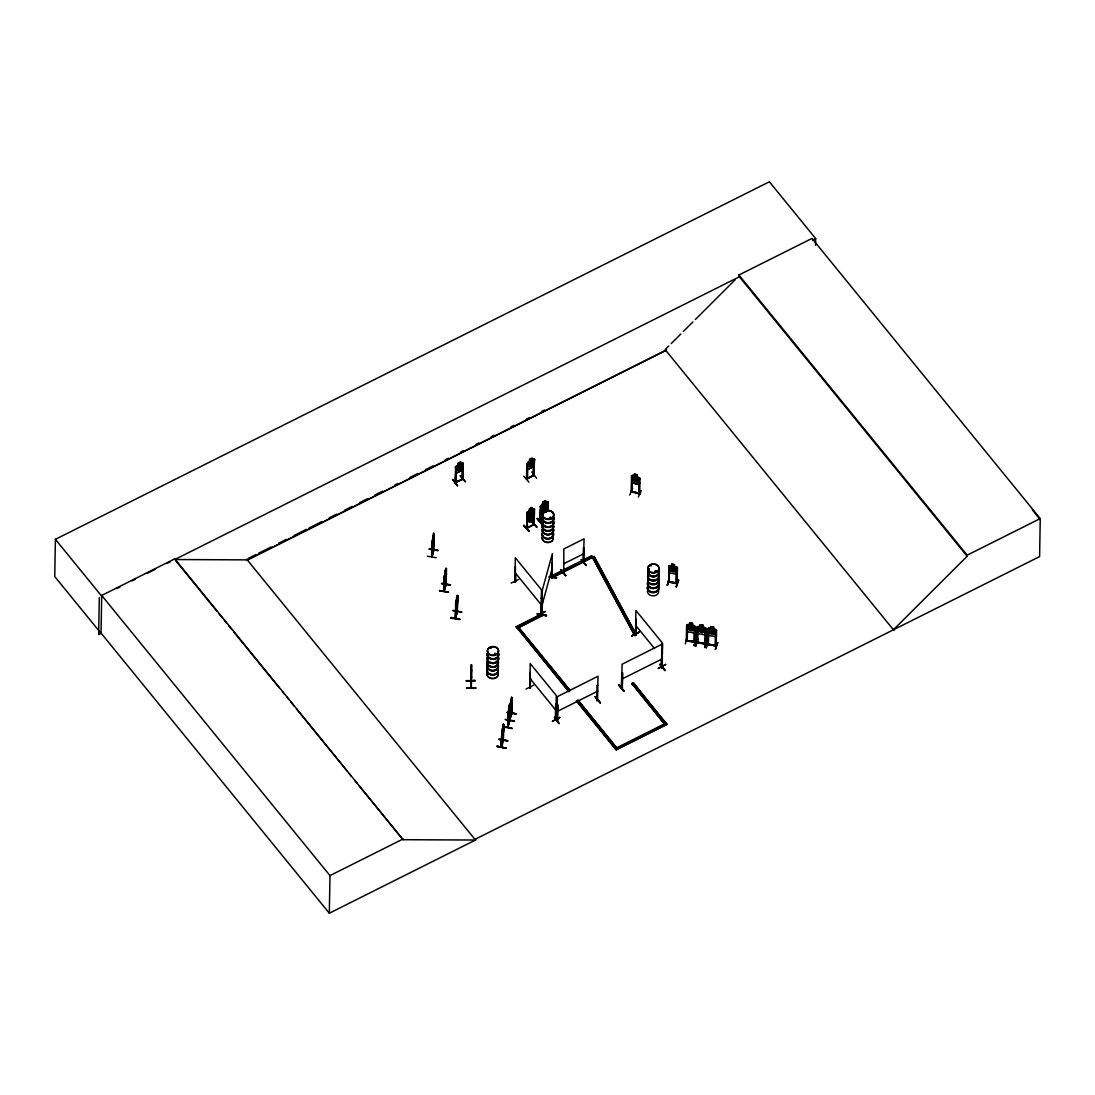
<?xml version="1.0" encoding="UTF-8"?>
<svg xmlns="http://www.w3.org/2000/svg" width="1095" height="1095" viewBox="0 0 1095 1095"><rect width="100%" height="100%" fill="white"/><g stroke="black" fill="none" stroke-linecap="round" stroke-linejoin="round"><path stroke-width="1.5" d="M475.6 688.358L466.538 688.112L475.586 687.742M501.866 746.147L501.77 747.228M501.62 732.336L502.085 731.761L501.332 747.31L503.07 739.933M551.702 578.092L552.359 553.605L542.176 590.684L542.093 614.747L542.49 599.157M542.107 614.199L541.751 614.624M552.291 577.092L552.154 578.174M471.48 676.751L471.329 677.942L471.22 669.839M431.622 556.78L433.907 549.663L431.991 556.985L432.265 540.82L433.921 534.182M432.196 556.274L433.333 550.374M433.319 550.662L434.126 534.018C434.907 535.633 433.127 548.869 432.183 545.707M455.246 618.388L457.505 611.188L455.219 618.456L455.985 602.921L455.506 603.496M455.191 617.895L455.438 617.142M507.82 726.218L507.724 727.395L508.176 711.805L508.313 712.489M511.871 702.114L510.941 706.85L511.036 701.347L510.503 702.935L509.421 721.222L510.037 719.771M509.654 720.25L511.68 713.83M509.764 719.169L509.846 720.674M511.94 697.679L511.94 713.611L511.324 714.145L511.543 712.872L508.053 727.381L507.888 726.71M815.542 245.348L815.665 238.573L769.374 181.77L55.393 539.342L54.75 576.572L101.041 633.375L101.698 595.447L174.776 558.847L403.042 839.701L475.49 840.029L474.956 839.372L1039.593 556.588L1040.25 518.578L811.97 238.423L738.892 275.023L738.865 276.104L967.145 556.26L893.424 629.789M99.303 597.665L98.659 634.594L101.233 633.307M174.776 558.847L174.762 559.545L739.412 276.761M475.052 839.317L475.586 839.974L329.321 913.23L329.978 875.603L101.698 595.447M427.337 556.192L436.207 557.752M429.267 549.238L438.219 550.415L429.363 548.841M431.909 541.97L432.388 541.395L431.581 556.78M432.019 556.862L432.552 539.506M433.25 538.918L432.936 541.97C435.399 515.704 430.376 556.849 433.825 538.699M433.127 536.03L432.881 537.932M439.642 590.356L439.533 591.054M444.132 590.26L443.913 591.409L446.13 583.977M443.927 591.341L444.365 575.819L443.94 590.807L445.61 584.853M444.543 575.299L444.214 591.464L446.103 584.593L445.61 585.236M445.254 572.425L445.405 570.509M445.09 573.164L444.816 578.174L445.829 568.305L445.829 573.575M445.624 585.168L445.774 576.887M445.911 585.291L446.171 569.756L445.104 573.178M448.485 591.957L439.533 590.971M450.415 584.935L441.559 583.402L450.497 584.881M452.646 479.459L457.546 485.797L452.618 479.473M450.948 617.443L459.791 619.003M456.026 467.401L456.026 482.457L456.026 467.401L455 482.676L462.788 479.076L462.98 463.117L460.502 463.76L460.612 461.83L460.557 463.828L461.789 463.815L461.734 467.236L460.461 469.331L458.121 470.494L456.902 469.645L458.257 463.158L460.666 461.898M458.162 464.923L455.575 466.812L455.383 482.868M462.158 462.925L463.117 463.117L462.145 470.289L456.232 473.163L455.712 466.867M455.671 602.866L455.534 618.511L457.505 611.188M458.175 463.144L458.08 464.91M455.547 618.442L455.862 602.346L456.232 601.045L456.136 605.22L457.272 597.117L455.835 602.401M457.108 597.186L457.683 596.748L457.231 612.338L457.135 595.351L456.492 604.96L457.423 600.224M456.574 599.471L456.505 597.624M457.245 612.269L457.724 595.543C458.613 597.172 456.533 610.312 455.876 607.246L455.917 608.423M460.242 475.955L465.58 481.759M462.624 478.323L461.939 479.5L462.104 464.348M461.734 611.982L452.96 610.367M465.211 481.663L460.256 475.654M466.319 680.994L475.367 680.556L466.319 680.652M470.946 666.116L470.905 688.057L471.493 664.774L471.315 687.359M475.586 687.687L475.6 688.399M497.062 746.27C524.231 752.005 478.679 742.396 505.904 748.104M503.508 739.864L501.661 747.296L501.921 731.241L502.578 728.284L502.578 733.801L503.508 729.065M501.661 747.296C498.677 749.226 504.809 717.649 502.797 727.012M501.907 746.749L501.866 746.051M502.687 726.491L503.317 724.206L502.66 728.312L502.81 726.396M502.673 728.914L502.605 732.336L503.194 730.201M503.495 740.398L502.988 741.123L503.221 724.192M502.988 741.123L503.426 725.52M501.934 736.168C502.66 738.961 504.603 726.313 503.905 724.397L503.317 741.096M514.239 720.921L505.37 719.388M507.313 712.64L516.265 713.817L507.409 712.256M508.367 711.285L508.039 727.45L508.463 711.298M509.093 709.012L509.038 712.434L509.777 706.001L508.929 709.149M509.449 721.153L509.736 704.304L508.573 709.984M511.16 583.101L518.66 579.447M509.23 706.494L510.325 704.496L508.669 709.998L508.641 714.159L509.695 710.368M509.586 706.248L509.64 704.277L509.011 706.562M510.243 719.798L510.284 704.29M511.023 701.963L510.968 705.385L511.68 697.255M511.023 701.361L510.982 699.5M511.173 699.445L512.049 697.611L510.599 702.949M511.584 697.228L510.571 707.11L511.31 702.388M511.639 708.506L511.31 714.008M511.735 714.132L511.926 698.692L511.255 702.607M541.094 613.255L541.45 589.781L515.28 557.67L515.074 581.418M503.454 726.382L512.282 728.271M515.28 572.972L515.362 582.225L515.718 573.506M515.389 566.594L515.362 582.225L515.17 581.486M568.935 691.821L516.238 626.668L541.601 613.966L542.545 615.609L518.674 627.558L565.02 684.471M517.182 628.311L542.545 615.144M518.66 627.572L570.427 690.616M533.635 475.23C537.166 474.299 524.272 480.171 527.379 478.898L527.667 463.897L526.818 464.034L526.476 478.967L534.25 474.888M533.607 475.203L534.593 459.407L533.676 459.147L527.106 463.171L526.859 479.158M527.106 468.03L527.941 462.158M527.366 478.857L527.42 468.646M527.338 528.269L527.448 513.062L526.599 528.557L527.188 527.407M527.078 512.474L526.982 520.96L529.501 520.207M527.065 520.891L527.886 513.706L533.717 510.735L534.36 512.214M528.912 482.101L523.725 476.215M529.583 459.366L528.379 465.936L529.597 466.785L531.924 465.621L533.197 463.527L533.265 460.105L532.019 460.119L532.088 458.121L529.638 459.435M525.97 689.097L533.566 685.237M523.602 525.641L529.036 531.13M530.555 512.268L531.896 509.969L532.991 517.675L531.746 518.934L531.855 520.85L529.391 522.151L529.446 520.152L528.228 520.18L528.296 516.758L529.542 514.65L529.597 511.228L532.745 509.449L531.143 512.378L532.909 513.678L531.239 516.662L532.772 517.853L530.746 517.333L528.625 520.111L530.226 517.182L528.625 515.868L530.637 513.035L532.759 513.623L530.719 516.539L528.474 515.937L530.131 512.898L528.625 511.611L530.76 512.173M531.773 471.931L536.618 478.269M531.965 460.051L532.006 458.216M531.486 521.548L536.961 527.27L531.54 521.234M529.391 522.151L531.8 520.782L531.746 518.934L534.292 517.004L534.387 508.6L526.996 512.487L529.556 510.557L529.583 508.723L531.965 507.409L531.91 509.421L533.128 509.38L533.073 512.802L531.814 514.91L529.515 516.115L529.46 519.536L531.759 518.332L531.814 514.91L529.528 516.115L528.31 515.307L529.569 508.778M533.744 460.858L534.442 460.502L533.58 460.639L533.416 475.791L533.498 465.608M530.131 687.947L530.254 672.385L530.226 688.016L530.61 677.709M526.791 528.502L534.114 524.081L533.484 525.039L533.936 523.875M534.264 460.297L534.182 475.408M533.457 525.011L533.429 509.914M534.538 459.353L533.621 466.579L527.708 469.454L533.621 466.579M536.605 527.174L531.486 521.234M537.508 518.4L542.572 524.656L537.467 518.428M537.467 613.652C564.91 619.305 518.92 610.148 546.309 615.226M540.971 520.809L539.944 521.535L540.971 506.287L540.177 521.809L540.533 505.712L540.506 514.185L546.022 512.118M540.314 521.726L540.848 520.919M540.957 521.412L540.875 511.255M541.026 602.948L540.998 613.789M543.093 502.003L545.556 500.702L543.038 501.934L543.065 503.837L540.588 505.78L547.117 501.702L545.378 502.578L545.419 500.743M543.175 502.016L541.902 505.11L541.833 508.532L543.038 509.353C544.297 513.076 540.273 515.211 543.75 510.407L541.998 509.161L543.654 506.123L542.121 504.932L544.092 505.507M542.545 615.609L541.601 613.966M542.176 599.102L542.121 614.624M545.502 500.648L545.433 502.646L546.651 502.605L546.597 506.027L545.337 508.135L545.283 511.557L542.983 512.761L544.27 510.557L545.912 511.392M546.446 510.927A5.626 4.421 1 0 1 553.659 516.115A5.626 4.421 1 0 1 544.393 518.4A5.626 4.421 1 0 1 546.446 510.927L546.569 507.478L545.365 506.67C543.859 503.002 548.349 500.785 544.667 505.603C546.87 508.491 546.337 505.329 544.762 509.887L546.241 510.995M545.009 611.489C532.279 619.264 537.289 615.075 545.05 611.804M546.994 511.625C546.254 510.379 547.911 501.058 547.13 503.344M547.5 511.064L547.637 502.783M547.664 511.269L547.911 501.825L547.062 501.633L547.965 501.893L547.035 511.297L547.746 510.256M551.593 577.955L550.648 576.312L591.615 555.795L634.785 635.579L636.414 635.045L594.188 556.438L551.593 577.955L594.188 556.438M551.757 578.256L552.208 562.652L552.126 578.215M559.901 717.553L552.291 721.441L559.874 717.28M559.312 723.48L554.357 717.17L558.902 723.658M555.699 704.085L555.37 719.018L556.233 719.415L556.411 704.496L555.699 704.085L556.411 704.496M555.973 703.948L555.863 719.032L555.849 718.334M555.767 719.497L556.315 695.571L530.144 663.461L530.172 687.947M596.83 700.061C599.116 698.856 595.844 701.43 597.555 700.321L597.993 676.272L557.423 696.598L556.917 720.578L557.656 720.291L557.766 705.084L556.753 720.373L557.779 719.607M557.136 720.565L557.642 719.716M557.109 720.537L557.766 705.084M563.788 572.781L563.815 548.965L584.1 538.808L583.32 562.406M565.718 575.559L560.804 569.523L565.745 575.532M581.171 559.627L586.318 565.526L581.377 559.518M583.69 562.748L583.43 547.828M583.772 547.651L583.348 562.926M634.785 635.579L591.615 555.795M595.488 696.844L600.471 702.853L595.16 696.762M596.652 699.856L596.871 700.622L597.364 699.951M596.98 685.456L597.843 685.319L596.98 685.456L596.871 700.622M666.034 723.33L615.294 748.734L664.542 724.069L631.842 683.458L633.334 682.719L666.978 724.493L616.252 749.897L576.49 700.622M619.003 684.799L623.986 691.082L618.935 685.1M621.768 673.042L621.426 687.975L622.22 687.537L622.453 672.7M661.667 653.072L662.516 652.935L661.667 653.072L661.708 668.196L662.68 643.874L622.097 664.2L621.604 688.194L622.371 687.263M622.33 687.906L622.617 672.905M629.721 494.967L632.677 488.26M631.911 491.436L631.158 491.778L631.569 475.764L632.472 475.353L639.986 478.091L639.713 494.105L631.309 491.819M631.254 491.491L631.897 491.477M631.664 475.805L632.28 482.813L638.878 484.647L639.877 483.087M632.267 477.078L632.02 492.025L632.376 476.845L631.5 476.859L632.376 476.845M634.511 474.135L634.443 476.051L633.033 476.27L632.978 479.692L634.347 481.54L636.975 482.265L638.399 481.198L638.467 477.776L637.071 476.777L637.126 474.86L634.416 474.053L634.388 475.887M644.928 697.433L633.334 682.719M637.194 476.667L637.222 474.833L634.484 474.217M636.304 634.867L636.031 619.4L636.017 635.032L635.908 634.32M635.524 634.511L635.935 610.49L662.092 642.601L661.928 652.524M635.825 634.949L636.031 619.4M638.344 497.062L641.314 490.601M639.206 478.734L638.905 493.954L639.11 478.967L639.986 478.953L639.11 478.967M639.617 494.078L639.754 493.243L638.768 493.448M639.822 493.325L631.226 491.272M660.162 664.446L665.144 670.468L659.833 664.378M661.353 659.08L661.147 665.979L662.023 666.431L661.75 650.977M662.215 667.348L661.462 667.895M661.708 668.196L661.339 667.457M661.832 658.027L661.64 666.595M664.542 724.069L631.842 683.458M665.65 664.309C657.589 669.812 653.701 669.976 665.692 664.583M669.291 578.461L667.334 585.113M669.524 567.087L668.662 567.183L669.524 567.087L669.086 582.28L668.73 566.088L671.618 566.019M671.659 564.185L674.575 564.623L674.424 566.567L675.875 567.443L675.807 570.865L674.328 572.069L671.618 571.59L670.195 569.865L670.263 566.443L671.714 566.088L671.673 564.103L674.465 564.746M678.626 580.09L676.245 586.674M676.532 568.579L677.394 568.469L676.532 568.579L676.272 583.471L677.093 583.662L677.435 567.607L674.547 566.457M676.286 586.687L678.216 579.761M676.587 568.332L676.19 583.498L677.162 583.087M685.306 643.833L687.236 637.194M694.394 641.355L686.25 640.794L686.674 624.807L689.686 624.739M687.4 626.053L686.661 625.669L687.468 625.806L687.167 640.999M687.468 625.806L687.236 640.958L686.442 640M692.423 623.383L692.368 625.3L693.806 626.162L693.751 629.584L692.273 630.788L689.563 630.309L688.139 628.598L688.194 625.177L689.658 624.821C687.674 620.591 696.557 624.999 689.59 622.904M692.519 623.342L692.492 625.177L695.352 626.408L695.092 642.354L686.414 640.862M694.463 627.298L694.285 642.245L694.531 627.052L695.325 627.202L694.531 627.052M696.091 638.44L694.23 645.407M697.351 638.946L695.872 645.694M700.252 626.614L697.214 626.751L696.981 642.765L697.337 626.71M696.995 642.176L697.802 642.833L697.091 641.862M697.802 642.833L698.035 627.681L697.173 627.777L698.035 627.681M700.157 626.532L700.184 624.697L703.086 625.204L702.935 627.161L704.386 628.037L704.318 631.445L702.839 632.664L700.129 632.185L698.706 630.46L698.761 627.038L700.225 626.682L700.28 624.78L703.086 625.204M697.802 642.437L705.604 643.709L704.879 643.258L704.701 644.079L705.098 628.927L705.905 629.064L705.098 628.927M704.797 647.282L706.713 640.329M704.851 644.106L704.961 643.217L697.871 642.204M703.058 627.038L705.933 628.284L705.604 644.257M705.946 628.201L705.673 644.216L696.995 642.724M706.015 647.761L708.355 640.616M707.575 644.052L707.808 628.544L710.819 628.475M708.533 629.789L707.808 629.406L708.602 629.543L708.164 644.736L708.438 644.065L715.432 645.434M708.369 644.695L708.602 629.543M713.666 627.079L713.516 629.036L714.953 629.899L714.884 633.321L713.42 634.525L710.71 634.046L709.273 632.321L709.341 628.9L710.806 628.557L710.751 626.559L713.639 627.148M717.704 642.546L715.432 649.417M715.61 631.035L715.418 646.023L715.678 630.788L716.472 630.925L715.678 630.788M715.377 645.42L716.308 645.845L708.438 644.449M716.116 646.091L716.527 630.063L713.529 628.954M967.145 556.26L967.172 555.179L738.892 275.023M471.329 677.942L471.37 676.765M471.302 671.796L471.548 669.291M434.14 538.959L433.894 541.573M446.171 576.038C447.225 567.73 444.857 585.278 444.543 580.282M509.887 711.996L508.422 717.362L510.243 709.423M433.278 550.593L433.456 536.399L432.621 539.452L433.415 540.451L433.62 539.767M497.048 746.544L505.917 748.09M537.358 614.336L546.227 615.801M537.44 613.98L546.295 615.541M490.012 647.939L490.724 648.418M490.396 648.089L490.081 647.816M495.323 654.44L494.461 654.235M495.761 654.605L495.652 653.523L494.639 653.551M496.144 654.18L495.268 653.482M546.118 511.995L545.173 511.871L546.063 512.2M549.854 517.661L550.06 517.483M651.21 565.828L651.21 565.225M654.906 571.467L655.193 571.946M656.507 571.672L656.138 570.947M656.63 571.59C654.043 569.989 656.808 572.972 656.179 571.741M450.839 618.086L459.695 619.619M459.777 619.277L450.921 617.772M505.384 719.607L514.226 721.222M512.2 728.586L503.358 726.957M445.939 570.262L446.062 569.646M433.25 539.096L433.894 535.277M446.103 573.178L445.186 577.914L445.282 572.411M509.928 709.163L509.011 713.899L509.107 708.397M540.191 521.261L540.793 520.604M471.302 687.975L471.397 664.774M621.508 687.4L622.275 687.017M444.734 573.972L444.625 575.368L446.5 568.51L446.13 584.525M455.096 482.087L462.117 479.446M462.706 479.145L455.356 482.84M439.615 590.725L448.457 592.285M470.891 686.798L471.028 681.336M471.247 687.961L471.055 680.542M433.127 536.646L433.497 535.277M445.925 568.319L445.295 570.604M445.405 571.125L445.774 569.756M456.711 598.171L457.108 596.186M456.054 601.045L457.82 595.557M457.162 597.938L456.519 603.496L457.108 601.36M501.989 732.979L503.892 726.136M502.003 737.263L503.809 729.325M512.173 702.374L510.366 710.313L511.817 704.947M507.751 727.326L509.627 720.524M541.915 605.576L552.099 568.497M516.251 713.817L507.327 712.516M668.73 566.088L669.661 565.595M668.621 571.07L669.483 573.055L676.327 574.177L677.34 572.617M669.483 573.055L668.744 571.001M667.32 585.332L669.278 578.16L667.389 585.414M669.305 581.691L668.415 581.253L669.278 581.431M677.435 567.607L676.423 566.786M676.176 583.06L677.23 582.841M676.231 586.988L678.64 580.117M687.427 631.774L686.579 629.721L687.427 631.774L694.244 632.978L695.298 631.254M694.12 641.793L695.161 642.108L686.319 640.548M697.132 631.664L697.994 633.649L704.81 634.854L705.837 633.197M694.175 645.708L696.105 638.453L694.257 645.667M695.831 645.927L697.816 638.755M695.9 646.009L697.31 638.974M707.794 628.612L708.793 628.119M707.698 633.526L708.574 635.511L715.405 636.633L716.431 634.99L715.405 636.633M706.686 640.315L704.742 647.569L706.781 640.602M706.467 647.87L707.89 640.835M707.507 644.024L708.451 643.915L707.493 643.709M715.309 649.444L717.718 642.573M508.915 709.149L508.354 711.326M540.533 509.202L541.409 506.93L547.185 503.892L547.883 505.438M540.588 509.271L541.464 506.999L547.24 503.96M547.883 506.821L547.007 509.079L541.176 512.049L540.506 510.694M530.514 687.838L529.679 686.811M530.445 687.783L529.747 686.948M661.489 665.801L661.503 665.267M459.298 466.429L461.392 463.883L459.777 466.785L461.419 468.044L459.27 467.414L457.08 470.289L458.75 467.278L457.217 465.977L459.38 466.566M462.898 468.003L462.035 470.193L456.3 473.067L455.629 471.74M631.528 475.832L632.513 475.422M632.28 482.813L638.878 484.647M523.916 525.477L528.995 531.376M537.44 518.701L542.477 524.669M490.218 648.144L490.888 648.103M549.594 517.798L550.21 518.332M550.936 518.537L550.429 517.415M655.248 571.357L656.22 571.918M452.563 479.747L457.491 485.742M433.524 549.512L433.702 550.183M433.688 550.73L434.085 535.222L433.511 535.66M431.827 555.699L431.635 556.397M509.791 721.181L509.681 706.275M690.822 627.202L693.463 625.984L691.588 627.777L693.477 630.282L691 628.065L688.454 629.392L690.384 627.544L688.604 625.135L691.013 627.243M701.416 629.023L704.03 627.859L702.155 629.639L704.044 632.143L701.566 629.926L699.021 631.267L700.964 629.406L699.185 626.997L701.539 629.105M711.996 630.898L709.752 628.872L711.531 631.281L709.56 633.061L712.133 631.788L714.611 634.019L712.722 631.5L714.611 629.721L712.202 630.966M704.742 634.771L705.769 633.102M635.565 478.542L638.139 477.571L636.332 479.186L638.18 481.814L635.757 479.418L633.293 480.527L635.168 478.843L633.444 476.27L635.757 478.597M541.3 613.57L540.533 612.584M529.679 687.345L530.473 687.167M662.023 665.897L661.188 665.555M462.2 462.856L455.575 466.812M551.182 518.195L549.676 518.086M494.899 653.551L494.557 654.386M495.46 654.44L495.542 653.66M496.021 654.262L494.611 654.304M651.265 565.212L650.608 565.786M560.75 569.811L565.732 575.833M668.771 346.02L665.144 349.633L893.958 630.446M671.18 343.611L680.857 333.961M683.266 331.552L692.943 321.916M695.352 319.507L735.238 279.718M696.885 642.409L705.727 643.983M716.212 645.831L707.657 644.243M523.944 525.203L528.995 531.171M537.097 518.893L542.162 524.833M623.575 691.26L618.648 685.251M623.89 691.096L619.017 684.786M526.558 528.242L533.936 524.409M534.1 524.683L534.442 508.669L531.937 509.243M596.734 700.321L597.569 699.773M461.912 478.638L461.939 479.5M527.366 478.323L526.654 478.638M526.531 528.214L527.065 527.393M655.125 570.974L656.179 570.823M695.106 641.807L687.222 640.643M533.648 510.831L527.886 513.706M527.831 521.152L533.566 518.14M529.638 508.792L531.937 507.587M527.612 513.268L526.763 513.418M541.149 506.492L540.287 506.643M527.694 518.893L533.484 515.854L534.36 513.596L533.429 515.786L527.694 518.893L526.969 517.47M541.231 511.954L546.898 508.983M515.321 581.623L515.266 580.966M541.546 598.705L540.834 598.294M540.533 612.735L540.903 613.173M639.124 632.034L631.528 635.894L639.11 632.048M631.76 636.127L639.343 632.28M636.017 634.648L635.921 633.772M557.944 705.303L557.081 705.44M557.766 719.771L556.931 720.031M116.905 588.521L119.957 586.988M132.139 580.897L135.178 579.364M147.36 573.274L154.97 569.455M167.152 563.35L170.204 561.831M812.613 240.106L815.665 238.573M248.195 558.45L255.833 554.617M258.885 553.098L271.108 546.98M278.746 543.147L286.384 539.329M294.021 535.496L306.23 529.378M309.283 527.858L321.506 521.726M329.143 517.908L336.781 514.089M344.419 510.256L352.056 506.437M359.694 502.605L367.331 498.786M374.955 494.967L382.593 491.135M394.816 485.017L397.868 483.484M410.091 477.365L417.729 473.546M425.366 469.728L433.004 465.895M445.213 459.777L448.266 458.244M460.489 452.125L463.541 450.606M475.764 444.474L478.816 442.955M491.039 436.837L494.091 435.304M510.886 426.886L513.938 425.353M526.161 419.234L529.213 417.715M541.436 411.597L544.489 410.064M665.678 350.29L247.21 559.874L176.459 559.545M247.538 560.01L666.636 350.126M456.204 467.606L455.342 467.743M462.282 464.567L462.966 464.212L462.61 478.871M527.667 463.897L526.818 464.034M534.1 474.614L533.416 475.394M526.846 478.583L533.251 475.189M563.555 563.87L583.84 553.7M550.634 576.778L561.256 571.467M564.295 569.934L576.435 563.857M584.018 560.065L591.615 556.26M516.224 627.134L541.587 614.432M557.163 711.49L597.733 691.164M621.837 679.092L662.42 658.779M631.842 683.923L633.321 683.184M967.172 555.179L1040.25 518.578M329.978 875.603L403.056 839.003M616.266 749.432L666.992 724.028M631.979 491.45L639.713 493.558M533.717 524.437L533.457 524.464M495.583 654.194L494.885 654.194M634.799 635.114L636.414 634.58M664.802 670.592L659.779 664.378M600.115 702.99L595.105 696.762M550.415 517.251L551.196 517.579M526.654 528.036L533.347 525.011M621.659 687.66L622.453 687.373M542.983 513.377L541.765 513.404L543.134 504.453L545.433 503.248L544.283 505.397M466.319 680.857L475.381 680.57M466.538 688.112L475.586 688.057M668.566 581.815L677.203 583.348M695.024 642.395L694.996 641.492M549.17 576.682L556.657 577.873M549.115 576.983L556.575 578.133M498.923 739.495L507.806 741M669.688 565.732L676.368 566.909M669.36 581.609L677.134 582.827L676.956 583.662L668.32 582.102L669.1 581.705M429.281 549.101L438.151 550.662M710.833 626.723L713.543 627.202M687.633 624.465L694.298 625.642M698.199 626.326L704.879 627.503M708.766 628.188L715.446 629.379M441.559 583.58L450.428 585.141M716.144 646.064L707.562 644.585M452.878 610.627L461.734 612.187M510.297 709.218L510.462 710.327M508.258 716.239L508.518 717.376M526.996 520.837L527.817 521.015M533.717 459.202L534.511 459.476M527.051 467.962L527.817 469.426L527.024 468.085M635.675 625.382L654.509 648.5M550.648 576.312L551.606 577.489M647.035 700.02L666.978 724.493M515.02 572.562L541.19 604.686M577.968 699.883L616.786 747.995L579.036 701.676M567.183 687.112L569.332 689.768M516.238 626.668L568.948 691.356M576.476 701.087L616.252 749.897M529.884 678.366L556.055 710.477M246.676 559.216L475.49 840.029M175.843 560.859L216.769 611.078M218.918 613.72L222.148 617.689M224.297 620.331L226.46 622.973M228.609 625.615L231.839 629.584M233.988 632.226L279.211 687.728M282.442 691.698L284.604 694.339M286.753 696.981L288.902 699.623M291.065 702.265L294.295 706.234M296.444 708.876L347.06 770.976M349.209 773.631L351.358 776.273M354.588 780.229L356.751 782.87M358.9 785.512L403.042 839.701M55.393 539.342L101.684 596.145M101.041 633.074L329.321 913.23M1032.366 509.873L1040.236 519.66M594.188 556.903L633.978 630.542M547.185 503.892L547.965 505.384M515.553 581.938L514.855 581.103M471.302 664.911L471.37 666.745M501.866 736.059L502.126 737.291M444.461 580.172L444.597 581.377M471.397 670.77L471.452 677.942M471.37 669.606L471.37 672.234M553.386 521.713A5.639 4.435 1 0 1 548.308 527.462A5.639 4.435 1 0 1 542.518 522.055M553.481 521.453A5.721 4.503 1 0 1 548.308 527.297A5.721 4.503 1 0 1 542.436 521.809M553.317 525.162A5.626 4.421 1 0 1 548.239 530.897A5.626 4.421 1 0 1 542.463 525.504M553.317 524.929A5.626 4.421 1 0 1 548.239 530.678A5.626 4.421 1 0 1 542.477 525.285M553.55 517.346A5.721 4.503 1 0 1 548.376 523.191A5.721 4.503 1 0 1 542.504 517.702M553.399 521.028A5.639 4.435 1 0 1 548.308 526.777A5.639 4.435 1 0 1 542.531 521.371M553.468 517.606A5.639 4.435 1 0 1 548.376 523.355A5.639 4.435 1 0 1 542.586 517.949M553.481 521.247A5.721 4.503 1 0 1 548.308 527.092A5.721 4.503 1 0 1 542.436 521.59M553.55 517.127A5.721 4.503 1 0 1 548.39 522.972A5.721 4.503 1 0 1 542.504 517.483M553.468 516.908A5.639 4.435 1 0 1 548.39 522.671A5.639 4.435 1 0 1 542.6 517.264M552.633 532.102A5.721 4.503 1 0 1 548.102 539.014A5.721 4.503 1 0 1 542.737 532.416M552.482 535.825A5.626 4.421 1 0 1 548.034 542.614A5.626 4.421 1 0 1 542.764 536.139M552.496 535.578A5.626 4.421 1 0 1 548.047 542.381A5.626 4.421 1 0 1 542.764 535.893M553.317 525.545A5.626 4.421 1 0 1 548.239 531.28A5.626 4.421 1 0 1 542.463 525.887M553.345 525.326A5.653 4.448 1 0 1 548.239 531.102A5.653 4.448 1 0 1 542.436 525.668M553.345 529.063A5.721 4.503 1 0 1 547.432 534.894A5.721 4.503 1 0 1 542.805 528.31M552.564 531.691A5.639 4.435 1 0 1 548.116 538.494A5.639 4.435 1 0 1 542.819 532.006M552.646 531.883A5.721 4.503 1 0 1 548.116 538.808A5.721 4.503 1 0 1 542.737 532.211M553.358 528.844A5.721 4.503 1 0 1 547.432 534.675A5.721 4.503 1 0 1 542.805 528.091M553.276 528.625A5.639 4.435 1 0 1 548.184 534.387A5.639 4.435 1 0 1 542.395 528.981M658.711 575.203A5.639 4.435 1 0 1 654.358 580.897A5.639 4.435 1 0 1 647.72 576.695M647.843 575.546A5.639 4.435 1 0 1 649.171 573.52M658.807 574.943A5.721 4.503 1 0 1 652.141 580.678A5.721 4.503 1 0 1 649.102 573.232M658.642 578.653A5.626 4.421 1 0 1 653.564 584.388A5.626 4.421 1 0 1 647.788 578.995M658.642 578.42A5.626 4.421 1 0 1 653.564 584.155A5.626 4.421 1 0 1 647.788 578.762M658.875 570.837A5.721 4.503 1 0 1 652.209 576.572A5.721 4.503 1 0 1 649.184 569.113M658.725 574.505A5.639 4.435 1 0 1 652.168 580.158A5.639 4.435 1 0 1 649.184 572.822M658.779 571.084A5.639 4.435 1 0 1 652.962 576.832A5.639 4.435 1 0 1 648.404 570.358M658.807 574.724A5.721 4.503 1 0 1 652.141 580.473A5.721 4.503 1 0 1 649.116 573.013M658.875 570.618A5.721 4.503 1 0 1 652.223 576.353A5.721 4.503 1 0 1 649.184 568.907M658.793 570.399A5.639 4.435 1 0 1 652.976 576.134A5.639 4.435 1 0 1 648.418 569.66M658.506 586.92A5.639 4.435 1 0 1 653.414 592.669A5.639 4.435 1 0 1 647.638 587.262M658.601 586.66A5.721 4.503 1 0 1 653.428 592.505A5.721 4.503 1 0 1 647.556 587.016M658.437 590.137A5.626 4.421 1 0 1 653.359 595.872A5.626 4.421 1 0 1 647.583 590.479M658.629 579.036A5.626 4.421 1 0 1 653.551 584.771A5.626 4.421 1 0 1 647.788 579.378M658.67 582.54A5.721 4.503 1 0 1 653.496 588.385A5.721 4.503 1 0 1 647.624 582.896M658.519 586.222A5.639 4.435 1 0 1 653.428 591.984A5.639 4.435 1 0 1 647.651 586.578M658.574 582.8A5.639 4.435 1 0 1 653.496 588.562A5.639 4.435 1 0 1 647.706 583.156M658.601 586.441A5.721 4.503 1 0 1 653.428 592.285A5.721 4.503 1 0 1 647.556 586.797M658.67 582.335A5.721 4.503 1 0 1 653.496 588.179A5.721 4.503 1 0 1 647.624 582.691M658.588 582.116A5.639 4.435 1 0 1 653.496 587.864A5.639 4.435 1 0 1 647.72 582.458M497.595 656.726A5.639 4.435 1 0 1 493.133 663.543A5.639 4.435 1 0 1 487.85 657.041M497.678 656.452A5.721 4.503 1 0 1 493.147 663.365A5.721 4.503 1 0 1 487.768 656.767M497.527 660.175A5.626 4.421 1 0 1 493.078 666.964A5.626 4.421 1 0 1 487.795 660.49M497.527 659.943A5.626 4.421 1 0 1 493.078 666.732A5.626 4.421 1 0 1 487.809 660.244M497.746 652.346A5.721 4.503 1 0 1 493.215 659.258A5.721 4.503 1 0 1 487.85 652.661M497.609 656.042A5.639 4.435 1 0 1 493.147 662.845A5.639 4.435 1 0 1 487.864 656.357M497.664 652.62A5.639 4.435 1 0 1 493.215 659.423A5.639 4.435 1 0 1 487.918 652.935M497.678 656.247A5.721 4.503 1 0 1 493.147 663.159A5.721 4.503 1 0 1 487.781 656.562M497.746 652.127A5.721 4.503 1 0 1 493.215 659.053A5.721 4.503 1 0 1 487.85 652.456M497.678 651.936A5.639 4.435 1 0 1 493.215 658.738A5.639 4.435 1 0 1 487.932 652.25M497.472 668.169A5.721 4.503 1 0 1 492.942 675.081A5.721 4.503 1 0 1 487.562 668.484M497.951 672.946A5.626 4.421 1 0 1 492.134 678.667A5.626 4.421 1 0 1 487.59 672.207M497.951 672.713A5.626 4.421 1 0 1 492.134 678.448A5.626 4.421 1 0 1 487.603 671.974M497.527 660.559A5.626 4.421 1 0 1 493.065 667.348A5.626 4.421 1 0 1 487.795 660.874M497.554 660.34A5.653 4.448 1 0 1 493.078 667.17A5.653 4.448 1 0 1 487.768 660.655M497.541 664.063A5.721 4.503 1 0 1 493.01 670.975A5.721 4.503 1 0 1 487.645 664.378M497.404 667.758A5.639 4.435 1 0 1 492.942 674.561A5.639 4.435 1 0 1 487.658 668.073M497.472 667.964A5.721 4.503 1 0 1 492.942 674.876A5.721 4.503 1 0 1 487.576 668.279M497.554 663.844A5.721 4.503 1 0 1 493.01 670.756A5.721 4.503 1 0 1 487.645 664.172M497.472 663.652A5.639 4.435 1 0 1 493.01 670.455A5.639 4.435 1 0 1 487.727 663.953M445.268 573.027L445.213 576.449L445.857 570.892L445.268 573.027M458.216 465.608L458.148 469.03L460.475 467.866L460.543 464.444L458.216 465.608M458.668 463.253L460.16 462.514L458.668 463.253M498.937 739.289L507.875 740.754L498.923 739.303M529.679 461.898L529.624 465.32L531.951 464.143L532.006 460.735L529.679 461.898M530.131 459.544L531.636 458.805L530.131 459.544M529.843 520.85L531.321 520.07L529.843 520.85M530.048 508.874L531.527 508.107L530.048 508.874M543.572 502.112L545.05 501.332L543.572 502.112M634.429 476.654L634.375 480.075L637.003 480.801L637.057 477.379L634.429 476.654M634.936 474.655L636.619 475.723L634.936 474.655M671.714 566.704L671.646 570.125L674.356 570.604C672.029 566.526 678.147 566.238 673.644 569.044L675.533 571.563L673.055 569.332L670.51 570.673L672.453 568.825L670.674 566.402L673.028 568.51L674.52 567.155L671.714 566.704M672.234 564.65L673.959 565.567L672.234 564.65M689.645 625.423L689.59 628.845L692.3 629.324L692.355 625.902L689.645 625.423M690.165 623.37L691.903 624.301L690.165 623.37M700.225 627.298L700.157 630.72L702.867 631.199L702.935 627.777L700.225 627.298M700.745 625.245L702.47 626.162L700.745 625.245M710.792 629.16L710.723 632.582L713.434 633.061L713.502 629.639L710.792 629.16M711.312 627.106L713.037 628.024L711.312 627.106M432.552 543.476L433.114 539.944L432.552 543.476M542.162 509.093L544.242 509.764L545.693 507.259L544.174 506.26L542.162 509.093M532.882 464.335L530.746 463.705L528.543 466.579L530.213 463.568L528.693 462.268L530.719 462.911L532.868 460.174L531.253 463.075L532.882 464.335M531.841 513.445L529.542 514.65L531.841 513.445M545.365 506.67L543.079 507.875L545.365 506.67M545.351 508.135L543.052 509.339L545.337 508.135M544.379 518.044A5.639 4.435 1 0 0 553.673 515.759A5.639 4.435 1 0 0 546.446 510.544A5.639 4.435 1 0 0 544.379 518.044A5.626 4.421 1 0 0 553.659 515.759A5.626 4.421 1 0 0 546.446 510.571A5.626 4.421 1 0 0 544.393 518.044M649.718 571.535A5.626 4.421 1 0 0 658.985 569.249A5.626 4.421 1 0 0 651.771 564.048A5.626 4.421 1 0 0 649.718 571.535M649.705 571.891A5.626 4.421 1 0 0 658.985 569.605A5.626 4.421 1 0 0 651.758 564.404A5.626 4.421 1 0 0 649.705 571.891M489.232 654.112A5.626 4.421 1 0 0 498.499 651.826A5.626 4.421 1 0 0 491.285 646.639A5.626 4.421 1 0 0 489.232 654.112M489.219 654.468A5.626 4.421 1 0 0 498.499 652.182A5.626 4.421 1 0 0 491.272 646.994A5.626 4.421 1 0 0 489.219 654.468"/></g></svg>
